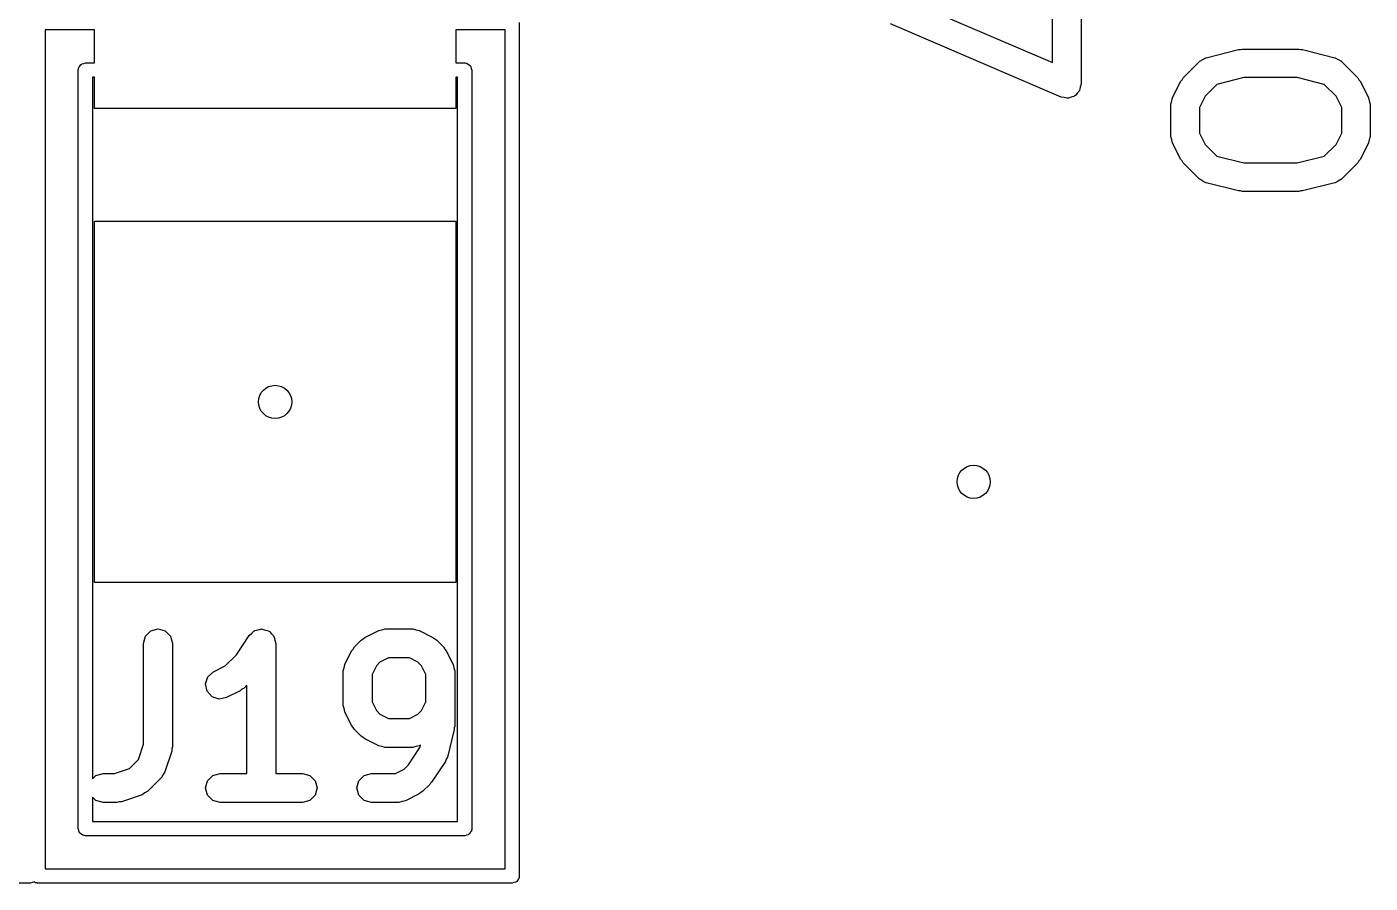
# Model space of a CAD drawing. Extents: x 0.01 to 1.99, y 0.03 to 1.51.
# Drawn here: x 1.407 to 1.965, y 0.033 to 0.389 of the extents above; entities that cross this region are included whole.
import ezdxf

# ---------------------------------------------------------------- set-up
doc = ezdxf.new("R2010")
doc.units = 0
doc.header["$MEASUREMENT"] = 0
doc.layers.add('BLACK', color=7, linetype='CONTINUOUS')

msp = doc.modelspace()

# ---------------------------------------------------------------- linework, layer by layer
at = {"layer": 'BLACK', "linetype": 'CONTINUOUS'}
for p, q in [((1.83279, 0.3741), (1.83279, 0.41238)), ((1.8446, 0.41238), (1.8446, 0.36514)), ((1.77016, 0.40094), (1.83279, 0.3741)), ((1.61138, 0.39063), (1.61138, 0.0363)), ((1.435, 0.38768), (1.41453, 0.38768)), ((1.41453, 0.38768), (1.41453, 0.03925)), ((1.435, 0.37389), (1.435, 0.38768)), ((1.585, 0.38768), (1.585, 0.37389)), ((1.60547, 0.38768), (1.585, 0.38768)), ((1.60547, 0.03925), (1.60547, 0.38768)), ((1.83637, 0.35971), (1.7655, 0.39008)), ((1.89652, 0.37606), (1.91002, 0.37943)), ((1.91002, 0.37943), (1.91075, 0.37942)), ((1.91075, 0.37942), (1.91145, 0.37961)), ((1.91145, 0.37961), (1.93507, 0.37961)), ((1.93507, 0.37961), (1.93578, 0.37942)), ((1.93578, 0.37942), (1.93651, 0.37943)), ((1.93651, 0.37943), (1.95, 0.37606)), ((1.42978, 0.3735), (1.43054, 0.37363)), ((1.43054, 0.37363), (1.43126, 0.37389)), ((1.43126, 0.37389), (1.435, 0.37389)), ((1.585, 0.37389), (1.58874, 0.37389)), ((1.58874, 0.37389), (1.58912, 0.37383)), ((1.58912, 0.37383), (1.58925, 0.37385)), ((1.58925, 0.37385), (1.58937, 0.37378)), ((1.58937, 0.37378), (1.58975, 0.37372)), ((1.58975, 0.37372), (1.59034, 0.37322)), ((1.88703, 0.36775), (1.89378, 0.3745)), ((1.89378, 0.3745), (1.89382, 0.37453)), ((1.89382, 0.37453), (1.89385, 0.37457)), ((1.89385, 0.37457), (1.89514, 0.37529)), ((1.89514, 0.37529), (1.89643, 0.37603)), ((1.89643, 0.37603), (1.89648, 0.37603)), ((1.89648, 0.37603), (1.89652, 0.37606)), ((1.95, 0.37606), (1.95005, 0.37603)), ((1.95005, 0.37603), (1.9501, 0.37603)), ((1.9501, 0.37603), (1.95138, 0.37529)), ((1.95138, 0.37529), (1.95268, 0.37457)), ((1.95268, 0.37457), (1.9527, 0.37453)), ((1.9527, 0.37453), (1.95275, 0.3745)), ((1.95275, 0.3745), (1.9595, 0.36775)), ((1.42831, 0.37094), (1.42837, 0.37132)), ((1.42831, 0.05598), (1.42831, 0.37094)), ((1.42835, 0.37145), (1.42842, 0.37157)), ((1.42837, 0.37132), (1.42835, 0.37145)), ((1.42842, 0.37157), (1.42849, 0.37195)), ((1.42849, 0.37195), (1.42898, 0.37254)), ((1.42898, 0.37254), (1.42936, 0.3732)), ((1.42936, 0.3732), (1.42961, 0.37329)), ((1.42961, 0.37329), (1.42978, 0.3735)), ((1.59034, 0.37322), (1.591, 0.37284)), ((1.591, 0.37284), (1.59109, 0.37259)), ((1.59109, 0.37259), (1.5913, 0.37242)), ((1.5913, 0.37242), (1.59143, 0.37166)), ((1.59143, 0.37166), (1.59169, 0.37094)), ((1.59169, 0.37094), (1.59169, 0.05598)), ((1.435, 0.36799), (1.43421, 0.36799)), ((1.43421, 0.36799), (1.43421, 0.0767)), ((1.435, 0.355), (1.435, 0.36799)), ((1.585, 0.36799), (1.585, 0.355)), ((1.58579, 0.36799), (1.585, 0.36799)), ((1.58579, 0.05893), (1.58579, 0.36799)), ((1.8439, 0.36253), (1.84381, 0.36219)), ((1.84412, 0.36281), (1.8439, 0.36253)), ((1.84429, 0.36399), (1.84412, 0.36281)), ((1.8446, 0.36514), (1.84429, 0.36399)), ((1.88255, 0.35947), (1.88592, 0.36622)), ((1.88592, 0.36622), (1.88655, 0.36693)), ((1.88655, 0.36693), (1.88703, 0.36775)), ((1.90097, 0.36499), (1.89606, 0.36008)), ((1.91218, 0.3678), (1.90097, 0.36499)), ((1.93435, 0.3678), (1.91218, 0.3678)), ((1.94555, 0.36499), (1.93435, 0.3678)), ((1.95047, 0.36008), (1.94555, 0.36499)), ((1.9595, 0.36775), (1.95997, 0.36693)), ((1.95997, 0.36693), (1.9606, 0.36622)), ((1.9606, 0.36622), (1.96398, 0.35947)), ((1.83755, 0.35954), (1.83637, 0.35971)), ((1.8387, 0.35924), (1.83755, 0.35954)), ((1.83904, 0.35933), (1.8387, 0.35924)), ((1.8394, 0.35928), (1.83904, 0.35933)), ((1.8405, 0.35972), (1.8394, 0.35928)), ((1.84165, 0.36003), (1.8405, 0.35972)), ((1.8419, 0.36028), (1.84165, 0.36003)), ((1.84223, 0.36041), (1.8419, 0.36028)), ((1.84297, 0.36135), (1.84223, 0.36041)), ((1.84381, 0.36219), (1.84297, 0.36135)), ((1.88192, 0.35683), (1.88228, 0.35814)), ((1.88228, 0.35814), (1.88255, 0.35947)), ((1.89606, 0.36008), (1.89374, 0.35543)), ((1.95279, 0.35543), (1.95047, 0.36008)), ((1.96398, 0.35947), (1.96425, 0.35814)), ((1.96425, 0.35814), (1.9646, 0.35683)), ((1.585, 0.355), (1.435, 0.355)), ((1.88192, 0.34333), (1.88192, 0.35683)), ((1.89374, 0.35543), (1.89374, 0.34472)), ((1.95279, 0.34472), (1.95279, 0.35543)), ((1.9646, 0.35683), (1.9646, 0.34333)), ((1.88228, 0.34202), (1.88192, 0.34333)), ((1.88255, 0.34069), (1.88228, 0.34202)), ((1.88592, 0.33394), (1.88255, 0.34069)), ((1.89374, 0.34472), (1.89606, 0.34008)), ((1.95047, 0.34008), (1.95279, 0.34472)), ((1.96398, 0.34069), (1.9606, 0.33394)), ((1.96425, 0.34202), (1.96398, 0.34069)), ((1.9646, 0.34333), (1.96425, 0.34202)), ((1.89606, 0.34008), (1.90097, 0.33516)), ((1.90097, 0.33516), (1.91218, 0.33236)), ((1.93435, 0.33236), (1.94555, 0.33516)), ((1.94555, 0.33516), (1.95047, 0.34008)), ((1.88655, 0.33323), (1.88592, 0.33394)), ((1.88703, 0.3324), (1.88655, 0.33323)), ((1.89378, 0.32566), (1.88703, 0.3324)), ((1.91218, 0.33236), (1.93435, 0.33236)), ((1.9595, 0.3324), (1.95275, 0.32566)), ((1.95997, 0.33323), (1.9595, 0.3324)), ((1.9606, 0.33394), (1.95997, 0.33323)), ((1.89382, 0.32563), (1.89378, 0.32566)), ((1.89385, 0.32559), (1.89382, 0.32563)), ((1.89514, 0.32487), (1.89385, 0.32559)), ((1.89643, 0.32413), (1.89514, 0.32487)), ((1.89648, 0.32413), (1.89643, 0.32413)), ((1.89652, 0.3241), (1.89648, 0.32413)), ((1.91002, 0.32073), (1.89652, 0.3241)), ((1.95, 0.3241), (1.93651, 0.32073)), ((1.95005, 0.32413), (1.95, 0.3241)), ((1.9501, 0.32413), (1.95005, 0.32413)), ((1.95138, 0.32487), (1.9501, 0.32413)), ((1.95268, 0.32559), (1.95138, 0.32487)), ((1.9527, 0.32563), (1.95268, 0.32559)), ((1.95275, 0.32566), (1.9527, 0.32563)), ((1.91075, 0.32074), (1.91002, 0.32073)), ((1.91145, 0.32055), (1.91075, 0.32074)), ((1.93507, 0.32055), (1.91145, 0.32055)), ((1.93578, 0.32074), (1.93507, 0.32055)), ((1.93651, 0.32073), (1.93578, 0.32074)), ((1.435, 0.15815), (1.435, 0.30815)), ((1.435, 0.30815), (1.585, 0.30815)), ((1.585, 0.30815), (1.585, 0.15815)), ((1.585, 0.15815), (1.435, 0.15815)), ((1.45543, 0.13287), (1.45623, 0.13587)), ((1.45623, 0.13587), (1.45843, 0.13806)), ((1.45843, 0.13806), (1.46143, 0.13887)), ((1.46143, 0.13887), (1.46443, 0.13806)), ((1.46443, 0.13806), (1.46662, 0.13587)), ((1.46662, 0.13587), (1.46743, 0.13287)), ((1.49391, 0.12812), (1.49929, 0.1362)), ((1.49929, 0.1362), (1.50032, 0.1371)), ((1.50032, 0.1371), (1.50129, 0.13806)), ((1.50129, 0.13806), (1.50148, 0.13811)), ((1.50148, 0.13811), (1.50163, 0.13825)), ((1.50163, 0.13825), (1.50297, 0.13851)), ((1.50297, 0.13851), (1.50429, 0.13887)), ((1.50429, 0.13887), (1.50448, 0.13882)), ((1.50448, 0.13882), (1.50467, 0.13885)), ((1.50467, 0.13885), (1.50597, 0.13842)), ((1.50597, 0.13842), (1.50729, 0.13806)), ((1.50729, 0.13806), (1.50743, 0.13792)), ((1.50743, 0.13792), (1.50761, 0.13786)), ((1.50761, 0.13786), (1.50852, 0.13683)), ((1.50852, 0.13683), (1.50948, 0.13587)), ((1.50948, 0.13587), (1.50953, 0.13568)), ((1.50953, 0.13568), (1.50966, 0.13553)), ((1.50966, 0.13553), (1.50993, 0.13419)), ((1.50993, 0.13419), (1.51029, 0.13287)), ((1.5429, 0.1314), (1.54576, 0.13425)), ((1.54576, 0.13425), (1.54659, 0.13474)), ((1.54659, 0.13474), (1.54732, 0.13538)), ((1.54732, 0.13538), (1.55303, 0.13823)), ((1.55303, 0.13823), (1.55438, 0.13851)), ((1.55438, 0.13851), (1.55571, 0.13887)), ((1.55571, 0.13887), (1.56714, 0.13887)), ((1.56714, 0.13887), (1.56847, 0.13851)), ((1.56847, 0.13851), (1.56983, 0.13823)), ((1.56983, 0.13823), (1.57554, 0.13538)), ((1.57554, 0.13538), (1.57626, 0.13474)), ((1.57626, 0.13474), (1.5771, 0.13425)), ((1.5771, 0.13425), (1.57996, 0.1314)), ((1.45543, 0.09098), (1.45543, 0.13287)), ((1.46743, 0.13287), (1.46743, 0.09001)), ((1.51029, 0.13287), (1.51029, 0.07887)), ((1.53892, 0.12412), (1.54178, 0.12984)), ((1.54178, 0.12984), (1.54242, 0.13056)), ((1.54242, 0.13056), (1.5429, 0.1314)), ((1.57996, 0.1314), (1.58044, 0.13056)), ((1.58044, 0.13056), (1.58108, 0.12984)), ((1.58108, 0.12984), (1.58394, 0.12412)), ((1.48446, 0.12109), (1.4893, 0.12351)), ((1.4893, 0.12351), (1.49391, 0.12812)), ((1.53829, 0.12144), (1.53864, 0.12277)), ((1.53864, 0.12277), (1.53892, 0.12412)), ((1.55207, 0.1236), (1.55029, 0.12002)), ((1.55355, 0.12508), (1.55207, 0.1236)), ((1.55713, 0.12687), (1.55355, 0.12508)), ((1.56573, 0.12687), (1.55713, 0.12687)), ((1.5693, 0.12508), (1.56573, 0.12687)), ((1.57078, 0.1236), (1.5693, 0.12508)), ((1.57257, 0.12002), (1.57078, 0.1236)), ((1.58394, 0.12412), (1.58421, 0.12277)), ((1.58421, 0.12277), (1.58457, 0.12144)), ((1.48115, 0.11608), (1.48214, 0.11903)), ((1.48214, 0.11903), (1.48446, 0.12109)), ((1.53829, 0.10715), (1.53829, 0.12144)), ((1.55029, 0.12002), (1.55029, 0.10857)), ((1.57257, 0.10857), (1.57257, 0.12002)), ((1.58457, 0.12144), (1.58457, 0.09858)), ((1.48178, 0.11304), (1.48115, 0.11608)), ((1.48384, 0.11072), (1.48178, 0.11304)), ((1.49554, 0.11321), (1.48983, 0.11036)), ((1.49626, 0.11386), (1.49554, 0.11321)), ((1.4971, 0.11434), (1.49626, 0.11386)), ((1.49829, 0.11552), (1.4971, 0.11434)), ((1.49829, 0.07887), (1.49829, 0.11552)), ((1.48678, 0.10973), (1.48384, 0.11072)), ((1.48983, 0.11036), (1.48678, 0.10973)), ((1.53864, 0.10582), (1.53829, 0.10715)), ((1.55029, 0.10857), (1.55207, 0.10499)), ((1.57078, 0.10499), (1.57257, 0.10857)), ((1.53892, 0.10447), (1.53864, 0.10582)), ((1.54178, 0.09875), (1.53892, 0.10447)), ((1.55207, 0.10499), (1.55355, 0.10351)), ((1.55355, 0.10351), (1.55713, 0.10172)), ((1.55713, 0.10172), (1.56573, 0.10172)), ((1.56573, 0.10172), (1.5693, 0.10351)), ((1.5693, 0.10351), (1.57078, 0.10499)), ((1.54242, 0.09803), (1.54178, 0.09875)), ((1.5429, 0.0972), (1.54242, 0.09803)), ((1.54576, 0.09434), (1.5429, 0.0972)), ((1.58439, 0.09713), (1.58154, 0.0857)), ((1.58457, 0.09858), (1.58438, 0.09787)), ((1.58438, 0.09787), (1.58439, 0.09713)), ((1.45333, 0.08468), (1.45543, 0.09098)), ((1.46743, 0.09001), (1.46718, 0.08908)), ((1.54659, 0.09386), (1.54576, 0.09434)), ((1.54732, 0.09321), (1.54659, 0.09386)), ((1.55303, 0.09036), (1.54732, 0.09321)), ((1.55438, 0.09008), (1.55303, 0.09036)), ((1.55571, 0.08972), (1.55438, 0.09008)), ((1.56714, 0.08972), (1.55571, 0.08972)), ((1.56534, 0.0824), (1.57015, 0.08962)), ((1.56847, 0.09008), (1.56714, 0.08972)), ((1.56983, 0.09036), (1.56847, 0.09008)), ((1.5704, 0.09065), (1.56983, 0.09036)), ((1.57015, 0.08962), (1.5704, 0.09065)), ((1.44962, 0.08097), (1.45333, 0.08468)), ((1.46712, 0.08811), (1.46426, 0.07954)), ((1.46718, 0.08908), (1.46712, 0.08811)), ((1.58071, 0.08382), (1.57499, 0.07525)), ((1.58104, 0.0848), (1.58071, 0.08382)), ((1.58154, 0.0857), (1.58104, 0.0848)), ((1.43557, 0.07806), (1.43857, 0.07887)), ((1.43857, 0.07887), (1.44331, 0.07887)), ((1.44331, 0.07887), (1.44962, 0.08097)), ((1.4635, 0.07839), (1.46281, 0.0772)), ((1.46426, 0.07954), (1.4635, 0.07839)), ((1.48414, 0.07806), (1.48714, 0.07887)), ((1.48714, 0.07887), (1.49829, 0.07887)), ((1.51029, 0.07887), (1.52143, 0.07887)), ((1.52143, 0.07887), (1.52443, 0.07806)), ((1.547, 0.07806), (1.55, 0.07887)), ((1.55, 0.07887), (1.56001, 0.07887)), ((1.56001, 0.07887), (1.56359, 0.08066)), ((1.56359, 0.08066), (1.56534, 0.0824)), ((1.43421, 0.0767), (1.43557, 0.07806)), ((1.46281, 0.0772), (1.4571, 0.07148)), ((1.48114, 0.07287), (1.48195, 0.07587)), ((1.48195, 0.06987), (1.48114, 0.07287)), ((1.48195, 0.07587), (1.48414, 0.07806)), ((1.52443, 0.07806), (1.52662, 0.07587)), ((1.52662, 0.07587), (1.52743, 0.07287)), ((1.52743, 0.07287), (1.52662, 0.06987)), ((1.544, 0.07287), (1.5448, 0.07587)), ((1.5448, 0.06987), (1.544, 0.07287)), ((1.5448, 0.07587), (1.547, 0.07806)), ((1.57424, 0.07434), (1.57139, 0.07148)), ((1.57454, 0.07486), (1.57424, 0.07434)), ((1.57499, 0.07525), (1.57454, 0.07486)), ((1.43557, 0.06767), (1.43421, 0.06903)), ((1.43421, 0.06903), (1.43421, 0.05893)), ((1.43857, 0.06687), (1.43557, 0.06767)), ((1.44522, 0.06712), (1.44429, 0.06687)), ((1.44618, 0.06717), (1.44522, 0.06712)), ((1.45475, 0.07003), (1.44618, 0.06717)), ((1.45591, 0.07079), (1.45475, 0.07003)), ((1.4571, 0.07148), (1.45591, 0.07079)), ((1.48414, 0.06767), (1.48195, 0.06987)), ((1.48714, 0.06687), (1.48414, 0.06767)), ((1.52443, 0.06767), (1.52143, 0.06687)), ((1.52662, 0.06987), (1.52443, 0.06767)), ((1.547, 0.06767), (1.5448, 0.06987)), ((1.55, 0.06687), (1.547, 0.06767)), ((1.56276, 0.06722), (1.56143, 0.06687)), ((1.56411, 0.0675), (1.56276, 0.06722)), ((1.56983, 0.07036), (1.56411, 0.0675)), ((1.57055, 0.071), (1.56983, 0.07036)), ((1.57139, 0.07148), (1.57055, 0.071)), ((1.44429, 0.06687), (1.43857, 0.06687)), ((1.50429, 0.06687), (1.48714, 0.06687)), ((1.52143, 0.06687), (1.50429, 0.06687)), ((1.56143, 0.06687), (1.55, 0.06687)), ((1.42857, 0.05526), (1.42831, 0.05598)), ((1.43421, 0.05893), (1.58579, 0.05893)), ((1.59169, 0.05598), (1.59163, 0.0556)), ((1.4287, 0.0545), (1.42857, 0.05526)), ((1.42891, 0.05433), (1.4287, 0.0545)), ((1.429, 0.05408), (1.42891, 0.05433)), ((1.42966, 0.0537), (1.429, 0.05408)), ((1.43025, 0.05321), (1.42966, 0.0537)), ((1.43063, 0.05314), (1.43025, 0.05321)), ((1.43075, 0.05307), (1.43063, 0.05314)), ((1.43088, 0.0531), (1.43075, 0.05307)), ((1.43126, 0.05303), (1.43088, 0.0531)), ((1.58874, 0.05303), (1.43126, 0.05303)), ((1.58946, 0.05329), (1.58874, 0.05303)), ((1.59022, 0.05342), (1.58946, 0.05329)), ((1.59039, 0.05363), (1.59022, 0.05342)), ((1.59064, 0.05372), (1.59039, 0.05363)), ((1.59102, 0.05438), (1.59064, 0.05372)), ((1.59151, 0.05497), (1.59102, 0.05438)), ((1.59158, 0.05535), (1.59151, 0.05497)), ((1.59165, 0.05547), (1.59158, 0.05535)), ((1.59163, 0.0556), (1.59165, 0.05547)), ((1.41453, 0.03925), (1.60547, 0.03925)), ((1.40915, 0.03361), (1.40843, 0.03335)), ((1.4099, 0.03374), (1.40915, 0.03361)), ((1.41007, 0.03394), (1.4099, 0.03374)), ((1.41056, 0.03352), (1.41007, 0.03394)), ((1.41095, 0.03346), (1.41056, 0.03352)), ((1.60915, 0.03361), (1.60843, 0.03335)), ((1.6099, 0.03374), (1.60915, 0.03361)), ((1.61007, 0.03394), (1.6099, 0.03374)), ((1.61033, 0.03404), (1.61007, 0.03394)), ((1.61072, 0.03472), (1.61033, 0.03404)), ((1.6112, 0.03529), (1.61072, 0.03472)), ((1.61127, 0.03566), (1.6112, 0.03529)), ((1.61134, 0.03579), (1.61127, 0.03566)), ((1.61138, 0.0363), (1.61131, 0.03593)), ((1.61131, 0.03593), (1.61134, 0.03579)), ((1.40843, 0.03335), (1.21157, 0.03335)), ((1.41106, 0.03339), (1.41095, 0.03346)), ((1.41119, 0.03341), (1.41106, 0.03339)), ((1.41157, 0.03335), (1.41119, 0.03341)), ((1.60843, 0.03335), (1.41157, 0.03335))]:
    msp.add_line(p, q, dxfattribs=at)
at = {"layer": 'BLACK'}
for centre in [(1.51, 0.23315), (1.8, 0.2)]:
    msp.add_circle(centre, 0.00689, dxfattribs=at)

doc.saveas('drawing.dxf')
